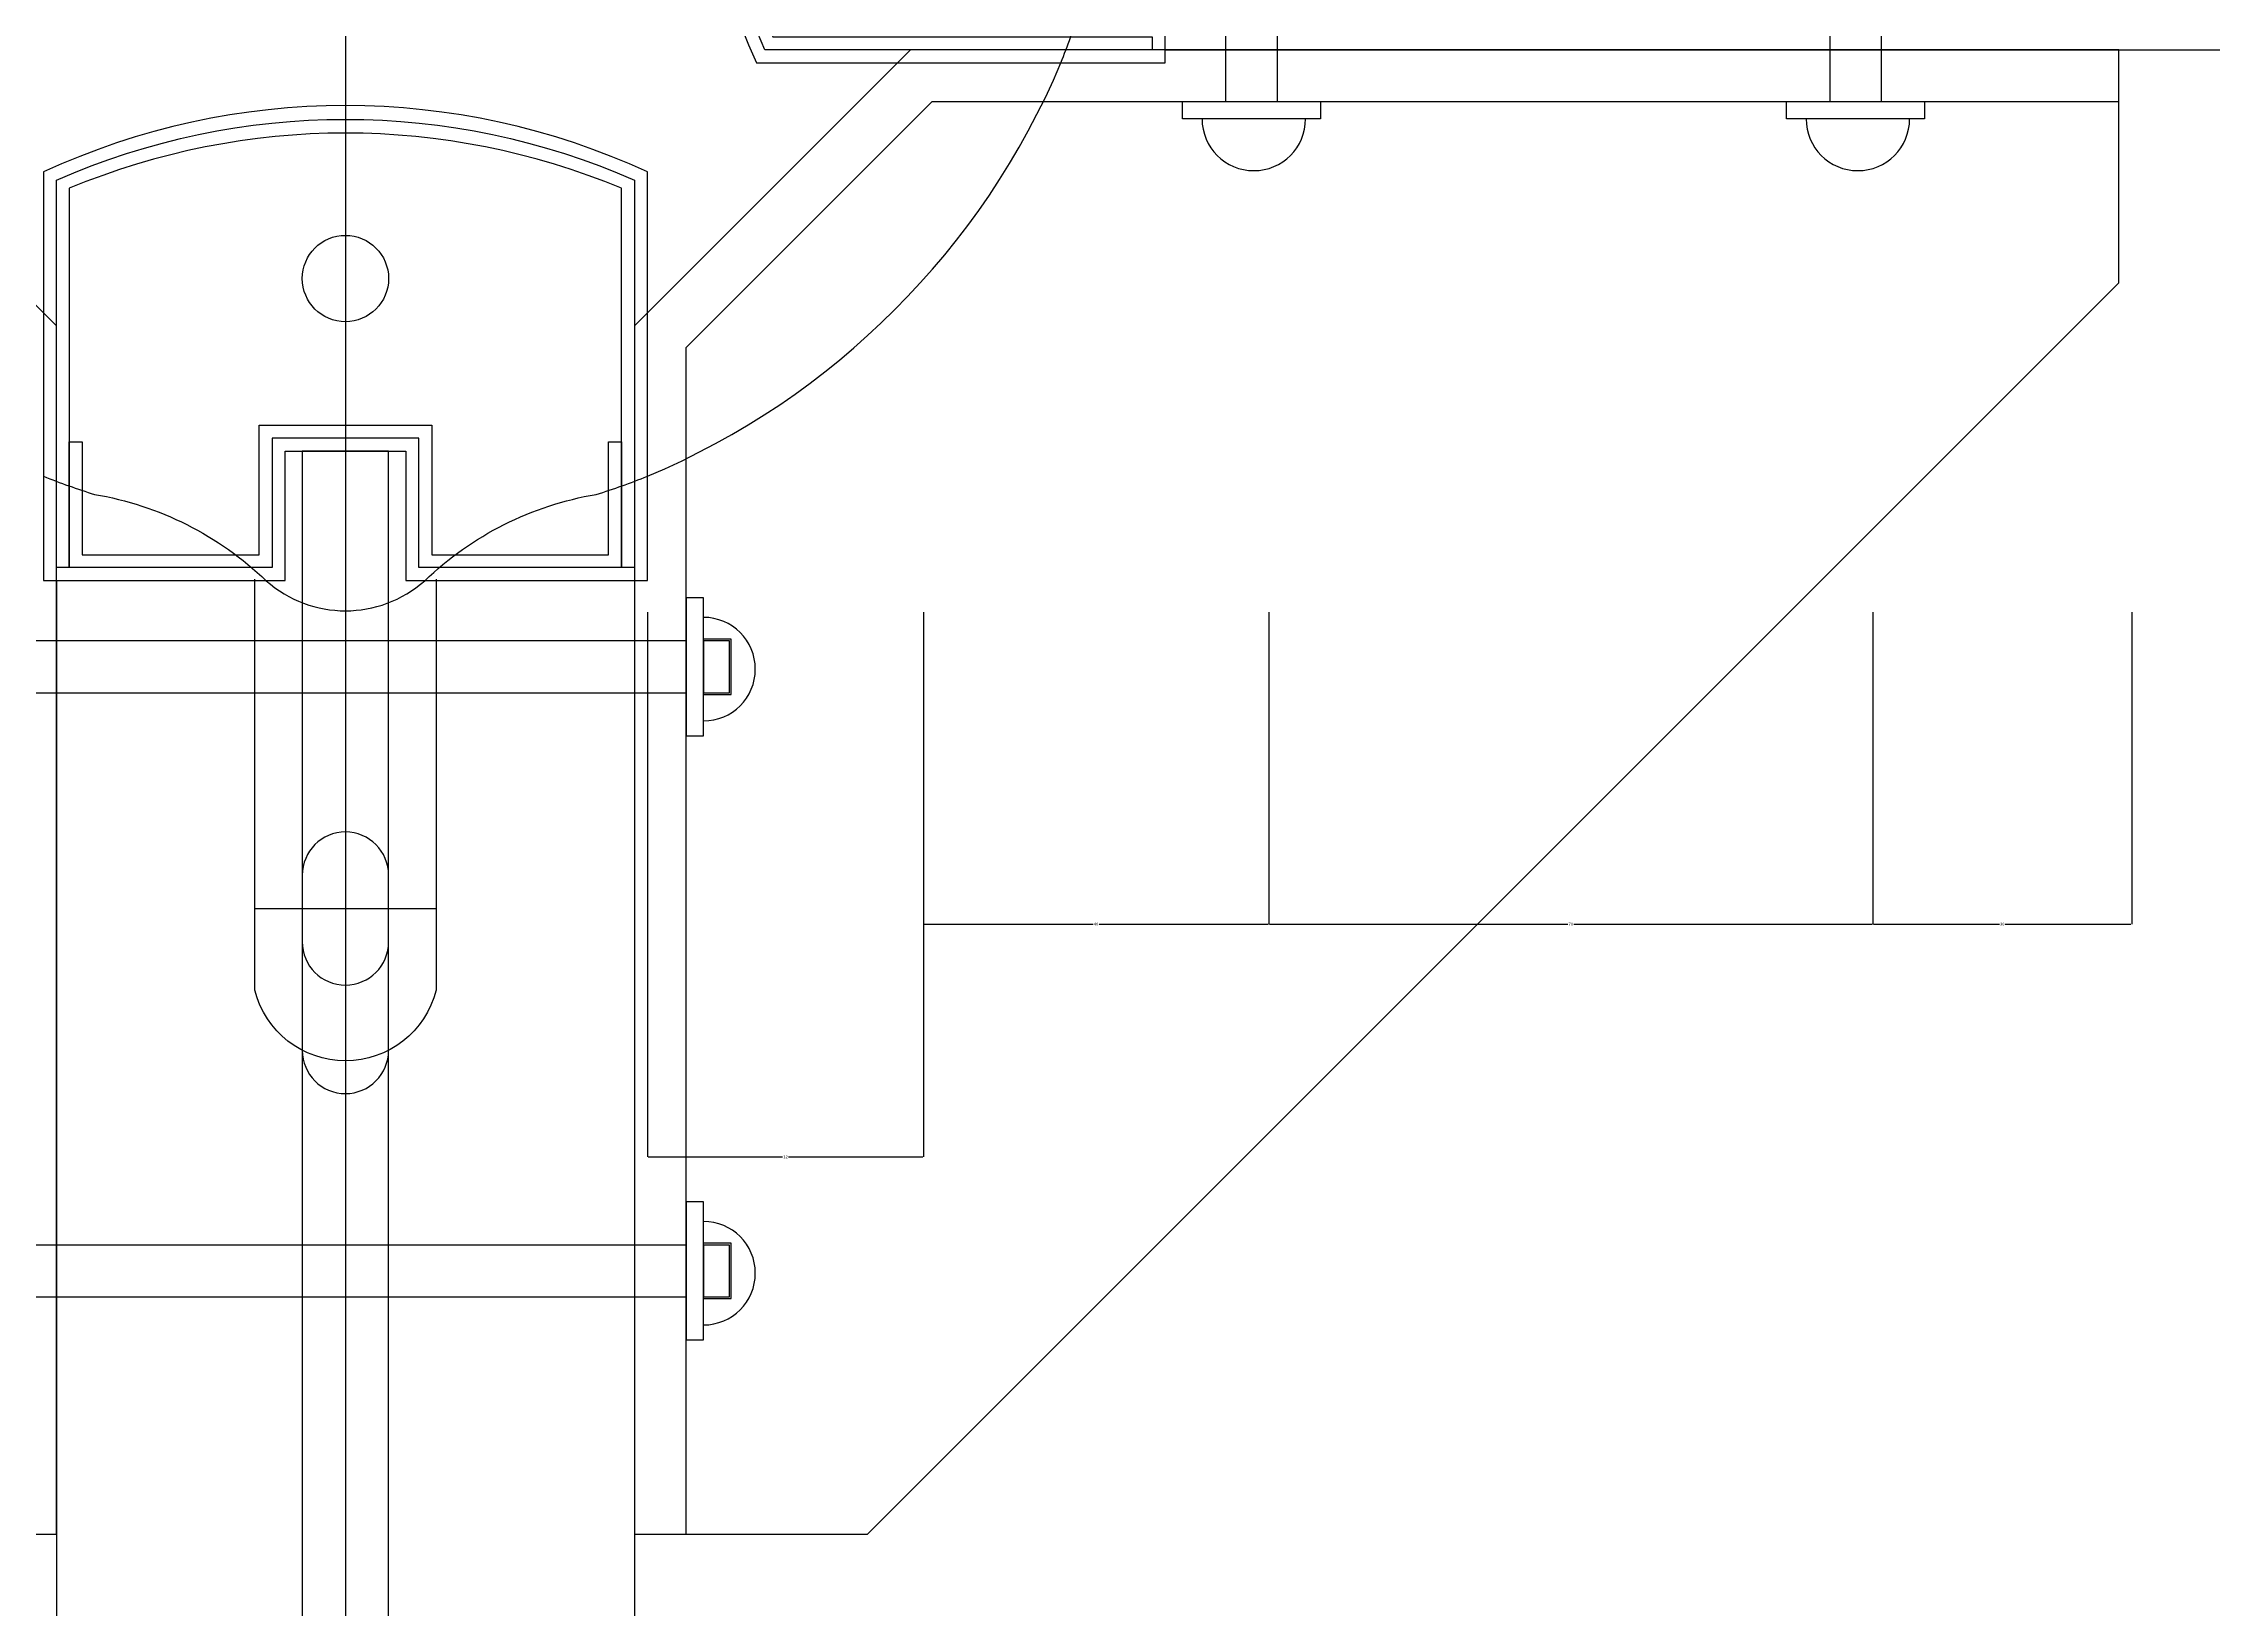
# Model space of a CAD drawing. Header units: metres. Extents: x 0 to 5442, y 0 to 7067.
# Drawn here: x 3382 to 4136, y 1094 to 1638 of the extents above; entities that cross this region are included whole.
import ezdxf

# ---------------------------------------------------------------- set-up
doc = ezdxf.new("R2010")
doc.units = ezdxf.units.M
for name, color, linetype in [('3', 3, 'Continuous'), ('7', 7, 'Continuous'), ('DIM', 3, 'Continuous')]:
    doc.layers.add(name, color=color, linetype=linetype)
doc.dimstyles.get("Standard").update_dxf_attribs({"dimtxt": 2.5, "dimasz": 2.5, "dimexe": 1.25, "dimexo": 0.625, "dimtad": 1, "dimcen": 2.5, "dimazin": 3, "dimtfac": 1, "dimtmove": 0, "dimatfit": 3})

# ---------------------------------------------------------------- blocks, each defined once
blk = doc.blocks.new('*D4')
for p, q in [((3807.81, 1440.44), (3807.81, 1332)), ((4017.81, 1440.44), (4017.81, 1332)), ((3808.06, 1332), (3911.81, 1332)), ((3913.81, 1332), (4017.56, 1332))]:
    blk.add_line(p, q)
at = {"layer": 'Defpoints'}
for p in [(3807.81, 1440.44), (4017.81, 1440.44), (3807.81, 1332)]:
    blk.add_point(p, dxfattribs=at)
at = {"layer": 'DIM', "insert": (3912.81, 1332), "char_height": 1, "attachment_point": 5}
blk.add_mtext('70', dxfattribs=at)
blk = doc.blocks.new('*D34')
for p, q in [((3591.81, 1440.44), (3591.81, 1251.05)), ((3687.81, 1440.44), (3687.81, 1251.05)), ((3592.06, 1251.05), (3638.81, 1251.05)), ((3640.81, 1251.05), (3687.56, 1251.05))]:
    blk.add_line(p, q)
at = {"layer": 'Defpoints'}
for p in [(3591.81, 1440.44), (3687.81, 1440.44), (3591.81, 1251.05)]:
    blk.add_point(p, dxfattribs=at)
at = {"layer": 'DIM', "insert": (3639.81, 1251.05), "char_height": 1, "attachment_point": 5}
blk.add_mtext('32', dxfattribs=at)
blk = doc.blocks.new('*D35')
for p, q in [((3687.81, 1440.44), (3687.81, 1332)), ((3807.81, 1440.44), (3807.81, 1332)), ((3688.06, 1332), (3746.81, 1332)), ((3748.81, 1332), (3807.56, 1332))]:
    blk.add_line(p, q)
at = {"layer": 'Defpoints'}
for p in [(3687.81, 1440.44), (3807.81, 1440.44), (3687.81, 1332)]:
    blk.add_point(p, dxfattribs=at)
at = {"layer": 'DIM', "insert": (3747.81, 1332), "char_height": 1, "attachment_point": 5}
blk.add_mtext('40', dxfattribs=at)
blk = doc.blocks.new('*D57')
for p, q in [((4017.81, 1440.44), (4017.81, 1332)), ((4107.81, 1440.44), (4107.81, 1332)), ((4018.06, 1332), (4061.81, 1332)), ((4063.81, 1332), (4107.56, 1332))]:
    blk.add_line(p, q)
at = {"layer": 'Defpoints'}
for p in [(4017.81, 1440.44), (4107.81, 1440.44), (4017.81, 1332)]:
    blk.add_point(p, dxfattribs=at)
at = {"layer": 'DIM', "insert": (4062.81, 1332), "char_height": 1, "attachment_point": 5}
blk.add_mtext('30', dxfattribs=at)

msp = doc.modelspace()

# ---------------------------------------------------------------- linework, layer by layer
at = {"layer": '3'}
msp.add_line((3455.31, 1337.43), (3518.31, 1337.43), dxfattribs=at)
for points in [[(3792.81, 1617.94), (3810.81, 1617.94), (3810.81, 1854.94), (3792.81, 1854.94)], [(4002.81, 1617.94), (4020.81, 1617.94), (4020.81, 1854.94), (4002.81, 1854.94)], [(3386.31, 1119.94), (3386.31, 1539.94), (3290.31, 1635.94), (2870.31, 1635.94), (2870.31, 1617.94), (3282.85, 1617.94), (3368.31, 1532.49), (3368.31, 1119.94)], [(4103.31, 1635.94), (3683.31, 1635.94), (3587.31, 1539.94), (3587.31, 1119.94), (3605.31, 1119.94), (3605.31, 1532.49), (3690.76, 1617.94), (4103.31, 1617.94)], [(3777.81, 1617.94), (3825.81, 1617.94), (3825.81, 1611.94), (3777.81, 1611.94)], [(3987.81, 1617.94), (4035.81, 1617.94), (4035.81, 1611.94), (3987.81, 1611.94)], [(3516.81, 1460.44), (3578.31, 1460.44), (3578.31, 1499.62), (3582.81, 1499.62), (3582.81, 1455.94), (3512.31, 1455.94), (3512.31, 1500.94), (3461.31, 1500.94), (3461.31, 1455.94), (3390.81, 1455.94), (3390.81, 1499.62), (3395.31, 1499.62), (3395.31, 1460.44), (3456.81, 1460.44), (3456.81, 1505.44), (3516.81, 1505.44)], [(3605.31, 1445.44), (3605.31, 1397.44), (3611.31, 1397.44), (3611.31, 1445.44)], [(3368.31, 1430.44), (3368.31, 1412.44), (3605.31, 1412.44), (3605.31, 1430.44)], [(3611.31, 1430.44), (3611.31, 1412.44), (3620.31, 1412.44), (3620.31, 1430.44)], [(3605.31, 1235.44), (3605.31, 1187.44), (3611.31, 1187.44), (3611.31, 1235.44)], [(3368.31, 1220.44), (3368.31, 1202.44), (3605.31, 1202.44), (3605.31, 1220.44)], [(3611.31, 1220.44), (3611.31, 1202.44), (3620.31, 1202.44), (3620.31, 1220.44)]]:
    msp.add_lwpolyline(points, close=True, dxfattribs=at)
for points in [[(3771.81, 1631.44), (3771.81, 1715.44), (3726.81, 1715.44), (3726.81, 1757.44), (3771.81, 1757.44), (3771.81, 1841.44), (3629.76, 1841.44, 0.22), (3629.76, 1631.44)], [(3635.45, 1832.44, 0.2), (3635.45, 1640.44), (3767.31, 1640.44), (3767.31, 1635.94), (3632.58, 1635.94, -0.21), (3632.58, 1836.94), (3767.31, 1836.94), (3767.31, 1832.44)], [(3381.81, 1451.44), (3465.81, 1451.44), (3465.81, 1496.44), (3507.81, 1496.44), (3507.81, 1451.44), (3591.81, 1451.44), (3591.81, 1593.49, 0.22), (3381.81, 1593.49)], [(3582.81, 1587.8, 0.2), (3390.81, 1587.8), (3390.81, 1455.94), (3386.31, 1455.94), (3386.31, 1590.67, -0.21), (3587.31, 1590.67), (3587.31, 1455.94), (3582.81, 1455.94)], [(3471.81, 1349.03), (3471.81, 1325.82, 1), (3501.81, 1325.82), (3501.81, 1349.03, 1)]]:
    msp.add_lwpolyline(points, format="xyb", close=True, dxfattribs=at)
for points in [[(3735.55, 1631.44, 0.02), (3741.85, 1649.22, -0.15), (3771.85, 1708.89, 0.38), (3771.85, 1764, -0.15), (3741.85, 1823.66, 0.02), (3735.55, 1841.44)], [(3381.81, 1487.7, 0.02), (3399.59, 1481.4, -0.15), (3459.25, 1451.4, 0.38), (3514.36, 1451.4, -0.15), (3574.03, 1481.4, 0.02), (3591.81, 1487.7)], [(3518.31, 1451.89), (3518.31, 1309.05, -0.78), (3455.31, 1309.05), (3455.31, 1451.89)], [(3471.81, 1325.82), (3471.81, 1288.09, 1), (3501.81, 1288.09), (3501.81, 1325.82)]]:
    msp.add_lwpolyline(points, format="xyb", dxfattribs=at)
for points in [[(3611.31, 1411.84), (3620.91, 1411.84), (3620.91, 1431.04), (3611.31, 1431.04)], [(3611.31, 1201.84), (3620.91, 1201.84), (3620.91, 1221.04), (3611.31, 1221.04)]]:
    msp.add_lwpolyline(points, dxfattribs=at)
for centre, start, end in [((3802.61, 1611.94), 180, 0), ((4012.61, 1611.94), 180, 0), ((3611.31, 1420.64), 270, 90), ((3611.31, 1210.64), 270, 90)]:
    msp.add_arc(centre, 18, start, end, dxfattribs=at)
at = {"layer": '7'}
for p, q in [((3771.81, 1635.94), (4396.71, 1635.94)), ((3386.31, 1451.44), (3386.31, 843.9)), ((3587.31, 1451.44), (3587.31, 843.95))]:
    msp.add_line(p, q, dxfattribs=at)
for points in [[(3234.11, 1635.94), (2870.31, 1635.94), (2870.31, 1554.94), (3305.31, 1119.94), (3386.31, 1119.94), (3386.31, 1483.75)], [(3587.31, 1483.75), (3587.31, 1119.94), (3668.31, 1119.94), (4103.31, 1554.94), (4103.31, 1635.94), (3739.5, 1635.94)], [(3501.81, 851.97), (3501.81, 1496.44), (3471.81, 1496.44), (3471.81, 851.96)]]:
    msp.add_lwpolyline(points, dxfattribs=at)
msp.add_circle((3486.81, 1556.44), 15, dxfattribs=at)
msp.add_arc((3486.81, 1736.44), 270, 292.89, 337.11, dxfattribs=at)
at = {"layer": 'DIM'}
msp.add_line((3486.81, 2720.12), (3486.81, 852.15), dxfattribs=at)

# ---------------------------------------------------------------- dimensions: what is measured, and where the dimension line sits
for base, p1, p2, text, picture, middle in [((3591.81, 1251.05), (3591.81, 1440.44), (3687.81, 1440.44), '32', '*D34', (3639.81, 1251.05)), ((3687.81, 1332), (3687.81, 1440.44), (3807.81, 1440.44), '40', '*D35', (3747.81, 1332)), ((3807.81, 1332), (3807.81, 1440.44), (4017.81, 1440.44), '70', '*D4', (3912.81, 1332)), ((4017.81, 1332), (4017.81, 1440.44), (4107.81, 1440.44), '30', '*D57', (4062.81, 1332))]:
    dim = msp.add_linear_dim(base=base, p1=p1, p2=p2, text=text, dimstyle='Standard', dxfattribs=at)
    dim.commit()
    dim.dimension.update_dxf_attribs({"geometry": picture, "text_midpoint": middle})

doc.saveas('drawing.dxf')
